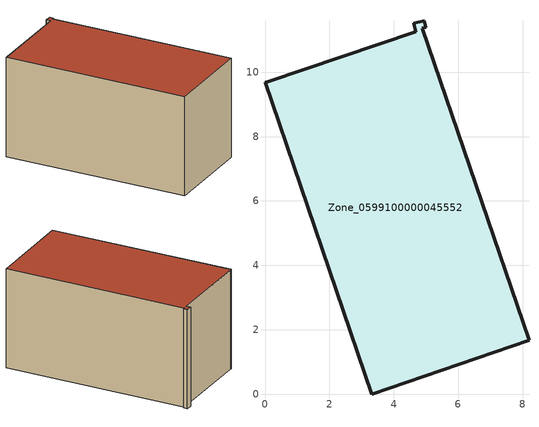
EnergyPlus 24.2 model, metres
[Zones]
Zone_0599100000045552
 floor ground (C_G): 8.2,1.67 3.32,0 0,9.69 0.08,9.7 4.69,11.26 4.62,11.52 4.94,11.59 4.99,11.39 4.88,11.36 z0
 wall outside (C_F): 4.99,11.39 4.94,11.59 4.62,11.52 4.69,11.26 0.08,9.7 0,9.69 3.32,0 8.2,1.67 4.88,11.36 4.99,11.39 z0:5.58
 roof outside (C_R): 8.2,1.67 4.88,11.36 4.99,11.39 4.94,11.59 4.62,11.52 4.69,11.26 0.08,9.7 0,9.69 3.32,0 z5.58
[BUILDING]
Pand.0599100000045552: North Axis=0; Terrain=City; Loads Convergence Tolerance Value=0.04; Temperature Convergence Tolerance Value=0.4; Solar Distribution=FullExterior; Maximum Number of Warmup Days=25; Minimum Number of Warmup Days=1
[Site:Location]
Rotterdam.The.Hague.AP_ZH_NLD Design_Conditions: Latitude=51.96; Longitude=4.45; Time Zone=1; Elevation=-4.5
[SITE:GROUNDTEMPERATURE:BUILDINGSURFACE]
18, 18, 18, 18, 18, 18, 18, 18, 18, 18, 18, 18
[MATERIAL] Thermal Absorptance=0.9; Solar Absorptance=0.7; Visible Absorptance=0.7
Name | Roughness | Thickness | Conductivity | Density | Specific Heat
G.TI.1946-1964 | MediumSmooth | 0.15 | 1 | 540 | 1210
F.TI.1946-1964 | Rough | 0.3 | 0.857143 | 1920 | 840
R.TI.1946-1964 | MediumRough | 0.2 | 0.277778 | 1500 | 1000
[CONSTRUCTION]
C_G: G.TI.1946-1964
C_F: F.TI.1946-1964
C_R: R.TI.1946-1964
[ZONE]
Zone_0599100000045552: Type=1; Multiplier=1; Ceiling Height=Autocalculate; Volume=Autocalculate; Floor Area=autocalculate; Part of Total Floor Area=Yes
[ZONEINFILTRATION:DESIGNFLOWRATE]
Infil_Zone_0599100000045552: Zone or ZoneList or Space or SpaceList=Zone_0599100000045552; Schedule=AlwaysOn; Design Flow Rate Calculation Method=Flow/Area; Flow Rate per Floor Area=0.003; Constant Term Coefficient=1; Temperature Term Coefficient=0; Velocity Term Coefficient=0; Velocity Squared Term Coefficient=0
[HVACTEMPLATE:ZONE:IDEALLOADSAIRSYSTEM]
Zone_0599100000045552: Maximum Heating Supply Air Temperature=50; Minimum Cooling Supply Air Temperature=13; Maximum Heating Supply Air Humidity Ratio=0.0156; Minimum Cooling Supply Air Humidity Ratio=0.0077; Heating Limit=NoLimit; Cooling Limit=NoLimit; Dehumidification Control Type=ConstantSensibleHeatRatio; Cooling Sensible Heat Ratio=0.7; Dehumidification Setpoint=60; Humidification Control Type=None; Humidification Setpoint=30; Outdoor Air Method=None; Outdoor Air Flow Rate per Person=0.00944; Outdoor Air Flow Rate per Zone Floor Area=0; Outdoor Air Flow Rate per Zone=0; Demand Controlled Ventilation Type=None; Outdoor Air Economizer Type=NoEconomizer; Heat Recovery Type=None; Sensible Heat Recovery Effectiveness=0.7; Latent Heat Recovery Effectiveness=0.65
[ZONECONTROL:THERMOSTAT]
ThermostatControl_Zone_0599100000045552: Zone or ZoneList=Zone_0599100000045552; Control Type Schedule=DualSetpointControlType; Control 1=Thermostat_Zone_0599100000045552; Temperature Difference Between Cutout And Setpoint=0
[THERMOSTATSETPOINT:DUALSETPOINT]
Thermostat_Zone_0599100000045552: Heating Setpoint Temperature Schedule=HeatingSetpoint_Zone_0599100000045552; Cooling Setpoint Temperature Schedule=CoolingSetpoint_Zone_0599100000045552
[SCHEDULE:COMPACT]
HeatingSetpoint_Zone_0599100000045552: Through: 12/31, For: AllDays, Until: 24:00, 21
CoolingSetpoint_Zone_0599100000045552: Through: 12/31, For: AllDays, Until: 24:00, 24
DualSetpointControlType: Through: 12/31, For: AllDays, Until: 24:00, 4
AlwaysOn: Through: 12/31, For: AllDays, Until: 24:00, 1
